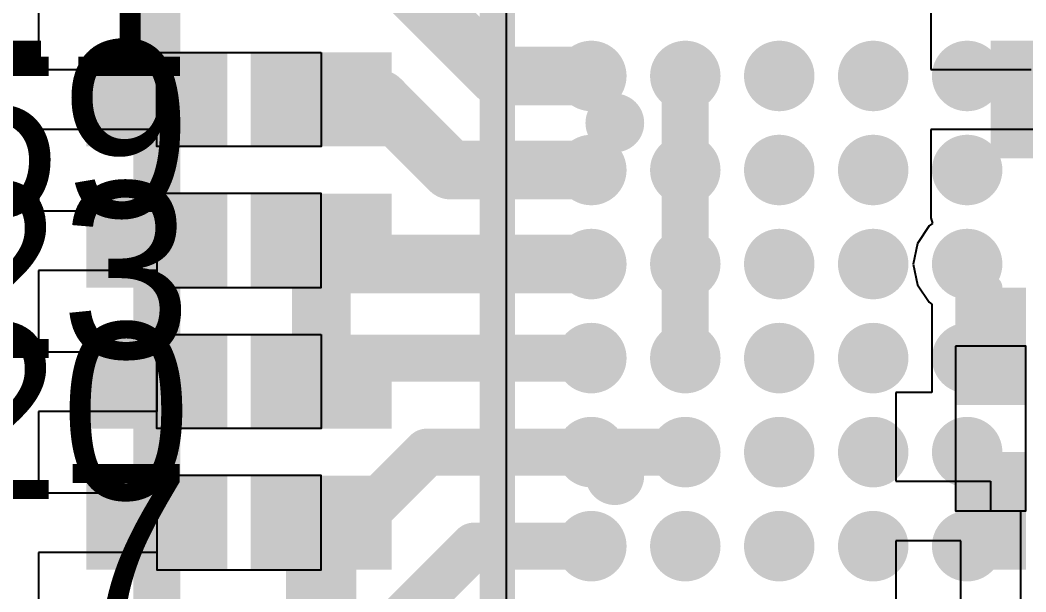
# Model space of a CAD drawing. Header units: millimetres. Extents: x 15 to 122, y 23 to 96.
# Drawn here: x 48.968 to 53.25, y 55.206 to 57.638 of the extents above; entities that cross this region are included whole.
import ezdxf

# ---------------------------------------------------------------- set-up
doc = ezdxf.new("R2010")
doc.units = ezdxf.units.MM
for name, color, linetype in [('Bottom Modules', 3, 'Continuous'), ('BottomLayer', 5, 'Continuous'), ('BottomPaste', 16, 'Continuous'), ('TopLayer', 1, 'Continuous'), ('TopOverlay', 2, 'Continuous'), ('TopPaste', 8, 'Continuous'), ('TopSolder', 216, 'Continuous'), ('Upper Modules', 80, 'Continuous')]:
    doc.layers.add(name, color=color, linetype=linetype)
doc.styles.get("Standard").update_dxf_attribs({"font": 'ARExthalf2.shx', "width": 0.1})

msp = doc.modelspace()

# ---------------------------------------------------------------- linework, layer by layer
at = {"layer": 'Bottom Modules'}
msp.add_lwpolyline([(52.94999824, 56.24999926), (52.94999824, 55.54999812), (53.24999764, 55.54999812), (53.24999764, 56.24999926)], close=True, dxfattribs=at)
at = {"layer": 'BottomLayer'}
for p, q in [((52.84600047999999, 57.80400427999999), (52.84600047999999, 57.42700478)), ((52.84600047999999, 57.42700478), (53.27299988, 57.42700478)), ((53.39999988, 57.17300478), (52.84600047999999, 57.17300478)), ((52.84600047999999, 57.17300478), (52.84600047999999, 56.79601036)), ((52.84600047999999, 56.79601036), (52.8459954, 56.79600528)), ((52.8459954, 56.79600528), (52.84599794, 56.79600528)), ((52.84599794, 56.79600528), (52.85313788, 56.77247472)), ((52.83778612, 56.7622182), (52.788058, 56.68779366)), ((52.85313788, 56.77247472), (52.83778612, 56.7622182)), ((52.788058, 56.68779366), (52.7705955, 56.60000364)), ((52.7705955, 56.60000364), (52.788058, 56.51221362)), ((52.788058, 56.51221362), (52.83778612, 56.43778907999999)), ((52.83778612, 56.43778907999999), (52.84999844, 56.42962806)), ((52.84999844, 56.42962806), (52.84999844, 56.05399762)), ((52.84999844, 56.05399762), (52.69599823999999, 56.05399762)), ((52.69599823999999, 56.05399762), (52.69599823999999, 55.67699812)), ((52.69599823999999, 55.67699812), (53.09999793999999, 55.67699812)), ((53.09999793999999, 55.67699812), (53.09999793999999, 55.54999812)), ((53.09999793999999, 55.54999812), (53.22699794, 55.54999812)), ((53.22699794, 55.54999812), (53.22699794, 55.04599862)), ((52.97299794, 55.42299812), (52.69599823999999, 55.42299812)), ((52.69599823999999, 55.42299812), (52.69599823999999, 55.04599862)), ((52.97299794, 55.04599862), (52.97299794, 55.42299812))]:
    msp.add_line(p, q, dxfattribs=at)
for points, const_width in [([(53.16250226, 57.42499818, 1), (53.28750074, 57.42499818, 1)], 0.12499848), ([(51.43750189999999, 57.19999989999999, 1), (51.56250038, 57.19999989999999, 1)], 0.12499848), ([(53.16250226, 57.17499614, 1), (53.28750074, 57.17499614, 1)], 0.12499848), ([(52.93750144, 56.60000364, 1), (53.06249992, 56.60000364, 1)], 0.12499848), ([(52.975002, 56.60000364, 1), (53.02499936, 56.60000364, 1)], 0.0499999), ([(53.07499926, 56.50000637999999, 1), (53.12499662, 56.50000637999999, 1)], 0.0499999), ([(53.07499926, 56.50000637999999, 1), (53.12499662, 56.50000637999999, 1)], 0.0499999), ([(53.07499926, 56.24999926, 1), (53.12499662, 56.24999926, 1)], 0.0499999), ([(51.43750189999999, 55.70000036, 1), (51.56250038, 55.70000036, 1)], 0.12499848), ([(53.03750124, 55.6749966, 1), (53.16249972, 55.6749966, 1)], 0.12499848), ([(53.03750124, 55.4249971, 1), (53.16249972, 55.4249971, 1)], 0.12499848)]:
    msp.add_lwpolyline(points, format="xyb", close=True, dxfattribs=dict(at, const_width=const_width))
at = {"layer": 'BottomLayer', "const_width": 0.0999998}
for points in [[(53.00000068, 56.60000364), (53.09999793999999, 56.50000637999999)], [(53.09999793999999, 56.24999926), (53.09999793999999, 56.50000637999999)]]:
    msp.add_lwpolyline(points, dxfattribs=at)
at = {"layer": 'BottomLayer'}
for points in [[(53.69999928, 57.05000527999999), (53.69999928, 57.55000428), (53.10000048, 57.05000527999999), (53.10000048, 57.55000428)], [(53.24999764, 56.49999876), (52.94999824, 56.49999876), (53.24999764, 55.99999975999999), (52.94999824, 55.99999975999999)], [(53.24999764, 55.79999762), (52.94999824, 55.79999762), (53.24999764, 55.29999862), (52.94999824, 55.29999862)]]:
    msp.add_solid(points, dxfattribs=at)
at = {"layer": 'BottomPaste'}
for points in [[(53.69999928, 57.05000527999999), (53.69999928, 57.55000428), (53.10000048, 57.05000527999999), (53.10000048, 57.55000428)], [(53.69999928, 57.05000527999999), (53.69999928, 57.55000428), (53.10000048, 57.05000527999999), (53.10000048, 57.55000428)], [(53.24999764, 56.49999876), (52.94999824, 56.49999876), (53.24999764, 55.99999975999999), (52.94999824, 55.99999975999999)], [(53.24999764, 56.49999876), (52.94999824, 56.49999876), (53.24999764, 55.99999975999999), (52.94999824, 55.99999975999999)], [(53.24999764, 55.79999762), (52.94999824, 55.79999762), (53.24999764, 55.29999862), (52.94999824, 55.29999862)], [(53.24999764, 55.79999762), (52.94999824, 55.79999762), (53.24999764, 55.29999862), (52.94999824, 55.29999862)]]:
    msp.add_solid(points, dxfattribs=at)
at = {"layer": 'TopLayer'}
for p, q in [((49.0459776, 57.99510372), (49.0459776, 57.49601149999999)), ((49.0459776, 57.49601149999999), (49.04600045999999, 57.49601149999999)), ((49.04600045999999, 57.49601149999999), (49.04600045999999, 57.4269997)), ((49.04600045999999, 57.4269997), (49.54999995999999, 57.4269997)), ((49.54999995999999, 57.4269997), (49.54999995999999, 57.1729997)), ((49.54999995999999, 57.1729997), (49.04600045999999, 57.1729997)), ((49.04600045999999, 57.1729997), (49.04600045999999, 57.10401075999999)), ((49.04600045999999, 57.10401075999999), (49.0459776, 57.10401075999999)), ((49.0459776, 57.10401075999999), (49.0459776, 56.82701106)), ((49.0459776, 56.82701106), (49.5499771, 56.82701106)), ((49.5499771, 56.82701106), (49.5499771, 56.57301106)), ((49.5499771, 56.57301106), (49.0459776, 56.57301106)), ((49.0459776, 56.57301106), (49.0459776, 56.29601135999999)), ((49.0459776, 56.29601135999999), (49.0459776, 56.22700972)), ((49.0459776, 56.22700972), (49.5499771, 56.22700972)), ((49.5499771, 56.22700972), (49.5499771, 55.97300972)), ((49.5499771, 55.97300972), (49.0459776, 55.97300972)), ((49.0459776, 55.97300972), (49.0459776, 55.69601002)), ((49.0459776, 55.69601002), (49.04600045999999, 55.69601002)), ((49.04600045999999, 55.69601002), (49.04600045999999, 55.62700075999999)), ((49.04600045999999, 55.62700075999999), (49.54999995999999, 55.62700075999999)), ((49.54999995999999, 55.62700075999999), (49.54999995999999, 55.37300076)), ((49.54999995999999, 55.37300076), (49.04600045999999, 55.37300076)), ((49.04600045999999, 55.37300076), (49.04600045999999, 55.09600106))]:
    msp.add_line(p, q, dxfattribs=at)
for points, const_width in [([(50.49999044, 57.90001119999999), (50.9999996, 57.40000204)], 0.2499995), ([(49.54999995999999, 57.29999969999999), (49.54999995999999, 57.89998834)], 0.1999996), ([(50.9999996, 57.40000204), (51.40000134, 57.40000204)], 0.2499995), ([(51.80000054, 57.00000283999999), (51.80000054, 57.40000204)], 0.1999996), ([(50.2500011, 57.29999969999999), (50.50000314, 57.29999969999999)], 0.2499995), ([(50.50000314, 57.29999969999999), (50.8, 57.00000283999999)], 0.2499995), ([(49.54999995999999, 56.10000972), (49.54999995999999, 57.29999969999999)], 0.1999996), ([(50.8, 57.00000283999999), (51.40000134, 57.00000283999999)], 0.2499995), ([(51.80000054, 56.60000364), (51.80000054, 57.00000283999999)], 0.1999996), ([(52.19999974, 57.0000003), (52.19999974, 57.00000283999999)], 0.05999988), ([(52.60000148, 57.0000003), (52.60000148, 57.00000283999999)], 0.05999988), ([(50.2500011, 56.60000364), (50.2500011, 56.70001105999999)], 0.2499995), ([(50.2500011, 56.60000364), (51.40000134, 56.60000364)], 0.2499995), ([(50.2500011, 56.10000972), (50.2500011, 56.60000364)], 0.2499995), ([(51.80000054, 56.2000019), (51.80000054, 56.60000364)], 0.1999996), ([(50.34999328, 56.2000019), (51.40000134, 56.2000019)], 0.1999996), ([(49.54999995999999, 55.50000076), (49.54999995999999, 56.10000972)], 0.1999996), ([(50.40000079999999, 55.50000076), (50.70000274, 55.8000027)], 0.1999996), ([(50.70000274, 55.8000027), (51.40000134, 55.8000027)], 0.1999996), ([(51.44999869999999, 55.8000027), (51.80000054, 55.8000027)], 0.1999996), ([(50.2500011, 54.89999942), (50.2500011, 55.50000076)], 0.2999994), ([(49.54999995999999, 54.89999942), (49.54999995999999, 55.50000076)], 0.1999996), ([(50.2500011, 55.50000076), (50.3500009, 55.50000076)], 0.1999996), ([(50.3500009, 55.50000076), (50.40000079999999, 55.50000076)], 0.1999996), ([(50.39999826, 54.89999942), (50.90000234, 55.4000035)], 0.1999996), ([(50.90000234, 55.4000035), (51.40000134, 55.4000035)], 0.1999996), ([(52.19999974, 55.4000035), (52.20000228, 55.4000035)], 0.0999998)]:
    msp.add_lwpolyline(points, dxfattribs=dict(at, const_width=const_width))
for points, const_width in [([(51.32500276, 57.40000204, 1), (51.47499991999999, 57.40000204, 1)], 0.1499997), ([(51.72500196, 57.40000204, 1), (51.87499912, 57.40000204, 1)], 0.1499997), ([(52.12500116, 57.40000204, 1), (52.27499831999999, 57.40000204, 1)], 0.1499997), ([(52.5250029, 57.40000204, 1), (52.67500006, 57.40000204, 1)], 0.1499997), ([(52.9250021, 57.40000204, 1), (53.07499926, 57.40000204, 1)], 0.1499997), ([(50.93750035999999, 57.40000204, 1), (51.06249884, 57.40000204, 1)], 0.12499848), ([(50.93750035999999, 57.40000204, 1), (51.06249884, 57.40000204, 1)], 0.12499848), ([(51.33750209999999, 57.40000204, 1), (51.46250058, 57.40000204, 1)], 0.12499848), ([(51.7375013, 57.40000204, 1), (51.86249978, 57.40000204, 1)], 0.12499848), ([(52.13750049999999, 57.40000204, 1), (52.26249898, 57.40000204, 1)], 0.12499848), ([(52.53750223999999, 57.40000204, 1), (52.66250072, 57.40000204, 1)], 0.12499848), ([(51.75000064, 57.40000204, 1), (51.85000044, 57.40000204, 1)], 0.0999998), ([(49.3624997, 57.29999969999999, 1), (49.48749818, 57.29999969999999, 1)], 0.12499848), ([(49.61250174, 57.29999969999999, 1), (49.73750021999999, 57.29999969999999, 1)], 0.12499848), ([(50.18750186, 57.29999969999999, 1), (50.31250034, 57.29999969999999, 1)], 0.12499848), ([(50.18750186, 57.29999969999999, 1), (50.31250034, 57.29999969999999, 1)], 0.12499848), ([(50.4375039, 57.29999969999999, 1), (50.56250238, 57.29999969999999, 1)], 0.12499848), ([(50.4375039, 57.29999969999999, 1), (50.56250238, 57.29999969999999, 1)], 0.12499848), ([(49.50000006, 57.29999969999999, 1), (49.59999986, 57.29999969999999, 1)], 0.0999998), ([(49.50000006, 57.29999969999999, 1), (49.59999986, 57.29999969999999, 1)], 0.0999998), ([(50.73750076, 57.00000283999999, 1), (50.86249924, 57.00000283999999, 1)], 0.12499848), ([(50.73750076, 57.00000283999999, 1), (50.86249924, 57.00000283999999, 1)], 0.12499848), ([(51.32500276, 57.00000283999999, 1), (51.47499991999999, 57.00000283999999, 1)], 0.1499997), ([(51.33750209999999, 57.00000283999999, 1), (51.46250058, 57.00000283999999, 1)], 0.12499848), ([(51.33750209999999, 57.0000003, 1), (51.46250058, 57.0000003, 1)], 0.12499848), ([(51.72500196, 57.00000283999999, 1), (51.87499912, 57.00000283999999, 1)], 0.1499997), ([(51.7375013, 57.00000283999999, 1), (51.86249978, 57.00000283999999, 1)], 0.12499848), ([(52.12500116, 57.00000283999999, 1), (52.27499831999999, 57.00000283999999, 1)], 0.1499997), ([(52.13750049999999, 57.0000003, 1), (52.26249898, 57.0000003, 1)], 0.12499848), ([(52.5250029, 57.00000283999999, 1), (52.67500006, 57.00000283999999, 1)], 0.1499997), ([(52.53750223999999, 57.0000003, 1), (52.66250072, 57.0000003, 1)], 0.12499848), ([(52.9250021, 57.00000283999999, 1), (53.07499926, 57.00000283999999, 1)], 0.1499997), ([(51.75000064, 57.00000283999999, 1), (51.85000044, 57.00000283999999, 1)], 0.0999998), ([(51.75000064, 57.00000283999999, 1), (51.85000044, 57.00000283999999, 1)], 0.0999998), ([(52.18500104, 57.00000283999999, 1), (52.21499844, 57.00000283999999, 1)], 0.02999994), ([(52.18500104, 57.0000003, 1), (52.21499844, 57.0000003, 1)], 0.02999994), ([(52.58500278, 57.00000283999999, 1), (52.61500018, 57.00000283999999, 1)], 0.02999994), ([(52.58500278, 57.0000003, 1), (52.61500018, 57.0000003, 1)], 0.02999994), ([(49.3624997, 56.7000009, 1), (49.48749818, 56.7000009, 1)], 0.12499848), ([(49.61250174, 56.7000009, 1), (49.73750021999999, 56.7000009, 1)], 0.12499848), ([(50.18750186, 56.70001105999999, 1), (50.31250034, 56.70001105999999, 1)], 0.12499848), ([(50.18750186, 56.7000009, 1), (50.31250034, 56.7000009, 1)], 0.12499848), ([(51.32500276, 56.60000364, 1), (51.47499991999999, 56.60000364, 1)], 0.1499997), ([(51.72500196, 56.60000364, 1), (51.87499912, 56.60000364, 1)], 0.1499997), ([(52.12500116, 56.60000364, 1), (52.27499831999999, 56.60000364, 1)], 0.1499997), ([(52.5250029, 56.60000364, 1), (52.67500006, 56.60000364, 1)], 0.1499997), ([(52.9250021, 56.60000364, 1), (53.07499926, 56.60000364, 1)], 0.1499997), ([(50.18750186, 56.60000364, 1), (50.31250034, 56.60000364, 1)], 0.12499848), ([(50.18750186, 56.60000364, 1), (50.31250034, 56.60000364, 1)], 0.12499848), ([(50.18750186, 56.60000364, 1), (50.31250034, 56.60000364, 1)], 0.12499848), ([(51.33750209999999, 56.60000364, 1), (51.46250058, 56.60000364, 1)], 0.12499848), ([(51.7375013, 56.60000364, 1), (51.86249978, 56.60000364, 1)], 0.12499848), ([(51.75000064, 56.60000364, 1), (51.85000044, 56.60000364, 1)], 0.0999998), ([(51.75000064, 56.60000364, 1), (51.85000044, 56.60000364, 1)], 0.0999998), ([(52.53750223999999, 56.60000364, 1), (52.66250072, 56.60000364, 1)], 0.12499848), ([(52.93750144, 56.6000011, 1), (53.06249992, 56.6000011, 1)], 0.12499848), ([(51.32500276, 56.2000019, 1), (51.47499991999999, 56.2000019, 1)], 0.1499997), ([(51.72500196, 56.2000019, 1), (51.87499912, 56.2000019, 1)], 0.1499997), ([(52.12500116, 56.2000019, 1), (52.27499831999999, 56.2000019, 1)], 0.1499997), ([(52.5250029, 56.2000019, 1), (52.67500006, 56.2000019, 1)], 0.1499997), ([(52.9250021, 56.2000019, 1), (53.07499926, 56.2000019, 1)], 0.1499997), ([(51.7375013, 56.2000019, 1), (51.86249978, 56.2000019, 1)], 0.12499848), ([(52.13750049999999, 56.2000019, 1), (52.26249898, 56.2000019, 1)], 0.12499848), ([(52.53750223999999, 56.2000019, 1), (52.66250072, 56.2000019, 1)], 0.12499848), ([(50.29999338, 56.2000019, 1), (50.39999318, 56.2000019, 1)], 0.0999998), ([(51.35000144, 56.2000019, 1), (51.45000124, 56.2000019, 1)], 0.0999998), ([(51.75000064, 56.2000019, 1), (51.85000044, 56.2000019, 1)], 0.0999998), ([(49.3624997, 56.09999955999999, 1), (49.48749818, 56.09999955999999, 1)], 0.12499848), ([(49.61250174, 56.09999955999999, 1), (49.73750021999999, 56.09999955999999, 1)], 0.12499848), ([(50.18750186, 56.10000972, 1), (50.31250034, 56.10000972, 1)], 0.12499848), ([(50.18750186, 56.09999955999999, 1), (50.31250034, 56.09999955999999, 1)], 0.12499848), ([(49.50000006, 56.10000972, 1), (49.59999986, 56.10000972, 1)], 0.0999998), ([(49.50000006, 56.10000972, 1), (49.59999986, 56.10000972, 1)], 0.0999998), ([(51.32500276, 55.8000027, 1), (51.47499991999999, 55.8000027, 1)], 0.1499997), ([(51.72500196, 55.8000027, 1), (51.87499912, 55.8000027, 1)], 0.1499997), ([(52.12500116, 55.8000027, 1), (52.27499831999999, 55.8000027, 1)], 0.1499997), ([(52.13750049999999, 55.8000027, 1), (52.26249898, 55.8000027, 1)], 0.12499848), ([(52.5250029, 55.8000027, 1), (52.67500006, 55.8000027, 1)], 0.1499997), ([(52.53750223999999, 55.8000027, 1), (52.66250072, 55.8000027, 1)], 0.12499848), ([(52.9250021, 55.8000027, 1), (53.07499926, 55.8000027, 1)], 0.1499997), ([(50.65000284, 55.8000027, 1), (50.75000264, 55.8000027, 1)], 0.0999998), ([(50.65000284, 55.8000027, 1), (50.75000264, 55.8000027, 1)], 0.0999998), ([(51.35000144, 55.8000027, 1), (51.45000124, 55.8000027, 1)], 0.0999998), ([(51.3999988, 55.8000027, 1), (51.4999986, 55.8000027, 1)], 0.0999998), ([(51.75000064, 55.8000027, 1), (51.85000044, 55.8000027, 1)], 0.0999998), ([(49.3624997, 55.50000076, 1), (49.48749818, 55.50000076, 1)], 0.12499848), ([(49.61250174, 55.50000076, 1), (49.73750021999999, 55.50000076, 1)], 0.12499848), ([(50.17500252, 55.50000076, 1), (50.32499968, 55.50000076, 1)], 0.1499997), ([(50.28750166, 55.50000076, 1), (50.41250014, 55.50000076, 1)], 0.12499848), ([(49.50000006, 55.50000076, 1), (49.59999986, 55.50000076, 1)], 0.0999998), ([(49.50000006, 55.50000076, 1), (49.59999986, 55.50000076, 1)], 0.0999998), ([(50.2000012, 55.50000076, 1), (50.30000099999999, 55.50000076, 1)], 0.0999998), ([(50.30000099999999, 55.50000076, 1), (50.40000079999999, 55.50000076, 1)], 0.0999998), ([(50.30000099999999, 55.50000076, 1), (50.40000079999999, 55.50000076, 1)], 0.0999998), ([(50.3500009, 55.50000076, 1), (50.4500007, 55.50000076, 1)], 0.0999998), ([(50.3500009, 55.50000076, 1), (50.4500007, 55.50000076, 1)], 0.0999998), ([(51.32500276, 55.4000035, 1), (51.47499991999999, 55.4000035, 1)], 0.1499997), ([(51.72500196, 55.4000035, 1), (51.87499912, 55.4000035, 1)], 0.1499997), ([(52.12500116, 55.4000035, 1), (52.27499831999999, 55.4000035, 1)], 0.1499997), ([(52.5250029, 55.4000035, 1), (52.67500006, 55.4000035, 1)], 0.1499997), ([(52.9250021, 55.4000035, 1), (53.07499926, 55.4000035, 1)], 0.1499997), ([(50.85000244, 55.4000035, 1), (50.95000224, 55.4000035, 1)], 0.0999998), ([(50.85000244, 55.4000035, 1), (50.95000224, 55.4000035, 1)], 0.0999998), ([(51.35000144, 55.4000035, 1), (51.45000124, 55.4000035, 1)], 0.0999998), ([(51.7375013, 55.4000035, 1), (51.86249978, 55.4000035, 1)], 0.12499848), ([(52.13750304, 55.4000035, 1), (52.26250151999999, 55.4000035, 1)], 0.12499848), ([(52.53750223999999, 55.4000035, 1), (52.66250072, 55.4000035, 1)], 0.12499848), ([(52.17500106, 55.4000035, 1), (52.22499842, 55.4000035, 1)], 0.0499999), ([(52.1750036, 55.4000035, 1), (52.22500096, 55.4000035, 1)], 0.0499999)]:
    msp.add_lwpolyline(points, format="xyb", close=True, dxfattribs=dict(at, const_width=const_width))
for points in [[(49.30000046, 57.4499994), (49.30000046, 57.15), (49.79999946, 57.4499994), (49.79999946, 57.15)], [(50.0000016, 57.4499994), (50.0000016, 57.15), (50.5000006, 57.4499994), (50.5000006, 57.15)], [(49.2999776, 56.85001076), (49.2999776, 56.55001136), (49.79997659999999, 56.85001076), (49.79997659999999, 56.55001136)], [(50.0000016, 56.85001076), (50.0000016, 56.55001136), (50.5000006, 56.85001076), (50.5000006, 56.55001136)], [(49.2999776, 56.25000942), (49.2999776, 55.95001001999999), (49.79997659999999, 56.25000942), (49.79997659999999, 55.95001001999999)], [(50.0000016, 56.25000942), (50.0000016, 55.95001001999999), (50.5000006, 56.25000942), (50.5000006, 55.95001001999999)], [(49.30000046, 55.65000045999999), (49.30000046, 55.35000106), (49.79999946, 55.65000045999999), (49.79999946, 55.35000106)], [(50.0000016, 55.65000045999999), (50.0000016, 55.35000106), (50.5000006, 55.65000045999999), (50.5000006, 55.35000106)]]:
    msp.add_solid(points, dxfattribs=at)
at = {"layer": 'TopOverlay', "const_width": 0.1499997}
msp.add_lwpolyline([(50.9999996, 53.00000068), (50.9999996, 67.00000315999999)], dxfattribs=at)
at = {"layer": 'TopPaste', "const_width": 0.1499997}
for points in [[(51.32500276, 57.40000204, 1), (51.47499991999999, 57.40000204, 1)], [(51.32500276, 57.40000204, 1), (51.47499991999999, 57.40000204, 1)], [(51.72500196, 57.40000204, 1), (51.87499912, 57.40000204, 1)], [(51.72500196, 57.40000204, 1), (51.87499912, 57.40000204, 1)], [(52.12500116, 57.40000204, 1), (52.27499831999999, 57.40000204, 1)], [(52.12500116, 57.40000204, 1), (52.27499831999999, 57.40000204, 1)], [(52.5250029, 57.40000204, 1), (52.67500006, 57.40000204, 1)], [(52.5250029, 57.40000204, 1), (52.67500006, 57.40000204, 1)], [(52.9250021, 57.40000204, 1), (53.07499926, 57.40000204, 1)], [(52.9250021, 57.40000204, 1), (53.07499926, 57.40000204, 1)], [(51.32500276, 57.00000283999999, 1), (51.47499991999999, 57.00000283999999, 1)], [(51.32500276, 57.00000283999999, 1), (51.47499991999999, 57.00000283999999, 1)], [(51.72500196, 57.00000283999999, 1), (51.87499912, 57.00000283999999, 1)], [(51.72500196, 57.00000283999999, 1), (51.87499912, 57.00000283999999, 1)], [(52.12500116, 57.00000283999999, 1), (52.27499831999999, 57.00000283999999, 1)], [(52.12500116, 57.00000283999999, 1), (52.27499831999999, 57.00000283999999, 1)], [(52.5250029, 57.00000283999999, 1), (52.67500006, 57.00000283999999, 1)], [(52.5250029, 57.00000283999999, 1), (52.67500006, 57.00000283999999, 1)], [(52.9250021, 57.00000283999999, 1), (53.07499926, 57.00000283999999, 1)], [(52.9250021, 57.00000283999999, 1), (53.07499926, 57.00000283999999, 1)], [(51.32500276, 56.60000364, 1), (51.47499991999999, 56.60000364, 1)], [(51.32500276, 56.60000364, 1), (51.47499991999999, 56.60000364, 1)], [(51.72500196, 56.60000364, 1), (51.87499912, 56.60000364, 1)], [(51.72500196, 56.60000364, 1), (51.87499912, 56.60000364, 1)], [(52.12500116, 56.60000364, 1), (52.27499831999999, 56.60000364, 1)], [(52.12500116, 56.60000364, 1), (52.27499831999999, 56.60000364, 1)], [(52.5250029, 56.60000364, 1), (52.67500006, 56.60000364, 1)], [(52.5250029, 56.60000364, 1), (52.67500006, 56.60000364, 1)], [(52.9250021, 56.60000364, 1), (53.07499926, 56.60000364, 1)], [(52.9250021, 56.60000364, 1), (53.07499926, 56.60000364, 1)], [(51.32500276, 56.2000019, 1), (51.47499991999999, 56.2000019, 1)], [(51.32500276, 56.2000019, 1), (51.47499991999999, 56.2000019, 1)], [(51.72500196, 56.2000019, 1), (51.87499912, 56.2000019, 1)], [(51.72500196, 56.2000019, 1), (51.87499912, 56.2000019, 1)], [(52.12500116, 56.2000019, 1), (52.27499831999999, 56.2000019, 1)], [(52.12500116, 56.2000019, 1), (52.27499831999999, 56.2000019, 1)], [(52.5250029, 56.2000019, 1), (52.67500006, 56.2000019, 1)], [(52.5250029, 56.2000019, 1), (52.67500006, 56.2000019, 1)], [(52.9250021, 56.2000019, 1), (53.07499926, 56.2000019, 1)], [(52.9250021, 56.2000019, 1), (53.07499926, 56.2000019, 1)], [(51.32500276, 55.8000027, 1), (51.47499991999999, 55.8000027, 1)], [(51.32500276, 55.8000027, 1), (51.47499991999999, 55.8000027, 1)], [(51.72500196, 55.8000027, 1), (51.87499912, 55.8000027, 1)], [(51.72500196, 55.8000027, 1), (51.87499912, 55.8000027, 1)], [(52.12500116, 55.8000027, 1), (52.27499831999999, 55.8000027, 1)], [(52.12500116, 55.8000027, 1), (52.27499831999999, 55.8000027, 1)], [(52.5250029, 55.8000027, 1), (52.67500006, 55.8000027, 1)], [(52.5250029, 55.8000027, 1), (52.67500006, 55.8000027, 1)], [(52.9250021, 55.8000027, 1), (53.07499926, 55.8000027, 1)], [(52.9250021, 55.8000027, 1), (53.07499926, 55.8000027, 1)], [(51.32500276, 55.4000035, 1), (51.47499991999999, 55.4000035, 1)], [(51.32500276, 55.4000035, 1), (51.47499991999999, 55.4000035, 1)], [(51.72500196, 55.4000035, 1), (51.87499912, 55.4000035, 1)], [(51.72500196, 55.4000035, 1), (51.87499912, 55.4000035, 1)], [(52.12500116, 55.4000035, 1), (52.27499831999999, 55.4000035, 1)], [(52.12500116, 55.4000035, 1), (52.27499831999999, 55.4000035, 1)], [(52.5250029, 55.4000035, 1), (52.67500006, 55.4000035, 1)], [(52.5250029, 55.4000035, 1), (52.67500006, 55.4000035, 1)], [(52.9250021, 55.4000035, 1), (53.07499926, 55.4000035, 1)], [(52.9250021, 55.4000035, 1), (53.07499926, 55.4000035, 1)]]:
    msp.add_lwpolyline(points, format="xyb", close=True, dxfattribs=at)
at = {"layer": 'TopPaste'}
for points in [[(49.30000046, 57.4499994), (49.30000046, 57.15), (49.79999946, 57.4499994), (49.79999946, 57.15)], [(49.30000046, 57.4499994), (49.30000046, 57.15), (49.79999946, 57.4499994), (49.79999946, 57.15)], [(50.0000016, 57.4499994), (50.0000016, 57.15), (50.5000006, 57.4499994), (50.5000006, 57.15)], [(50.0000016, 57.4499994), (50.0000016, 57.15), (50.5000006, 57.4499994), (50.5000006, 57.15)], [(49.2999776, 56.85001076), (49.2999776, 56.55001136), (49.79997659999999, 56.85001076), (49.79997659999999, 56.55001136)], [(49.2999776, 56.85001076), (49.2999776, 56.55001136), (49.79997659999999, 56.85001076), (49.79997659999999, 56.55001136)], [(50.0000016, 56.85001076), (50.0000016, 56.55001136), (50.5000006, 56.85001076), (50.5000006, 56.55001136)], [(50.0000016, 56.85001076), (50.0000016, 56.55001136), (50.5000006, 56.85001076), (50.5000006, 56.55001136)], [(49.2999776, 56.25000942), (49.2999776, 55.95001001999999), (49.79997659999999, 56.25000942), (49.79997659999999, 55.95001001999999)], [(49.2999776, 56.25000942), (49.2999776, 55.95001001999999), (49.79997659999999, 56.25000942), (49.79997659999999, 55.95001001999999)], [(50.0000016, 56.25000942), (50.0000016, 55.95001001999999), (50.5000006, 56.25000942), (50.5000006, 55.95001001999999)], [(50.0000016, 56.25000942), (50.0000016, 55.95001001999999), (50.5000006, 56.25000942), (50.5000006, 55.95001001999999)], [(49.30000046, 55.65000045999999), (49.30000046, 55.35000106), (49.79999946, 55.65000045999999), (49.79999946, 55.35000106)], [(49.30000046, 55.65000045999999), (49.30000046, 55.35000106), (49.79999946, 55.65000045999999), (49.79999946, 55.35000106)], [(50.0000016, 55.65000045999999), (50.0000016, 55.35000106), (50.5000006, 55.65000045999999), (50.5000006, 55.35000106)], [(50.0000016, 55.65000045999999), (50.0000016, 55.35000106), (50.5000006, 55.65000045999999), (50.5000006, 55.35000106)]]:
    msp.add_solid(points, dxfattribs=at)
at = {"layer": 'TopSolder', "const_width": 0.10999978}
for points in [[(51.34500272, 57.40000204, 1), (51.45499995999999, 57.40000204, 1)], [(51.34500272, 57.40000204, 1), (51.45499995999999, 57.40000204, 1)], [(51.74500192, 57.40000204, 1), (51.85499916, 57.40000204, 1)], [(51.74500192, 57.40000204, 1), (51.85499916, 57.40000204, 1)], [(52.14500112, 57.40000204, 1), (52.25499835999999, 57.40000204, 1)], [(52.14500112, 57.40000204, 1), (52.25499835999999, 57.40000204, 1)], [(52.54500286, 57.40000204, 1), (52.6550001, 57.40000204, 1)], [(52.54500286, 57.40000204, 1), (52.6550001, 57.40000204, 1)], [(52.94500206, 57.40000204, 1), (53.0549993, 57.40000204, 1)], [(52.94500206, 57.40000204, 1), (53.0549993, 57.40000204, 1)], [(51.34500272, 57.00000283999999, 1), (51.45499995999999, 57.00000283999999, 1)], [(51.34500272, 57.00000283999999, 1), (51.45499995999999, 57.00000283999999, 1)], [(51.74500192, 57.00000283999999, 1), (51.85499916, 57.00000283999999, 1)], [(51.74500192, 57.00000283999999, 1), (51.85499916, 57.00000283999999, 1)], [(52.14500112, 57.00000283999999, 1), (52.25499835999999, 57.00000283999999, 1)], [(52.14500112, 57.00000283999999, 1), (52.25499835999999, 57.00000283999999, 1)], [(52.54500286, 57.00000283999999, 1), (52.6550001, 57.00000283999999, 1)], [(52.54500286, 57.00000283999999, 1), (52.6550001, 57.00000283999999, 1)], [(52.94500206, 57.00000283999999, 1), (53.0549993, 57.00000283999999, 1)], [(52.94500206, 57.00000283999999, 1), (53.0549993, 57.00000283999999, 1)], [(51.34500272, 56.60000364, 1), (51.45499995999999, 56.60000364, 1)], [(51.34500272, 56.60000364, 1), (51.45499995999999, 56.60000364, 1)], [(51.74500192, 56.60000364, 1), (51.85499916, 56.60000364, 1)], [(51.74500192, 56.60000364, 1), (51.85499916, 56.60000364, 1)], [(52.14500112, 56.60000364, 1), (52.25499835999999, 56.60000364, 1)], [(52.14500112, 56.60000364, 1), (52.25499835999999, 56.60000364, 1)], [(52.54500286, 56.60000364, 1), (52.6550001, 56.60000364, 1)], [(52.54500286, 56.60000364, 1), (52.6550001, 56.60000364, 1)], [(52.94500206, 56.60000364, 1), (53.0549993, 56.60000364, 1)], [(52.94500206, 56.60000364, 1), (53.0549993, 56.60000364, 1)], [(51.34500272, 56.2000019, 1), (51.45499995999999, 56.2000019, 1)], [(51.34500272, 56.2000019, 1), (51.45499995999999, 56.2000019, 1)], [(51.74500192, 56.2000019, 1), (51.85499916, 56.2000019, 1)], [(51.74500192, 56.2000019, 1), (51.85499916, 56.2000019, 1)], [(52.14500112, 56.2000019, 1), (52.25499835999999, 56.2000019, 1)], [(52.14500112, 56.2000019, 1), (52.25499835999999, 56.2000019, 1)], [(52.54500286, 56.2000019, 1), (52.6550001, 56.2000019, 1)], [(52.54500286, 56.2000019, 1), (52.6550001, 56.2000019, 1)], [(52.94500206, 56.2000019, 1), (53.0549993, 56.2000019, 1)], [(52.94500206, 56.2000019, 1), (53.0549993, 56.2000019, 1)], [(51.34500272, 55.8000027, 1), (51.45499995999999, 55.8000027, 1)], [(51.34500272, 55.8000027, 1), (51.45499995999999, 55.8000027, 1)], [(51.74500192, 55.8000027, 1), (51.85499916, 55.8000027, 1)], [(51.74500192, 55.8000027, 1), (51.85499916, 55.8000027, 1)], [(52.14500112, 55.8000027, 1), (52.25499835999999, 55.8000027, 1)], [(52.14500112, 55.8000027, 1), (52.25499835999999, 55.8000027, 1)], [(52.54500286, 55.8000027, 1), (52.6550001, 55.8000027, 1)], [(52.54500286, 55.8000027, 1), (52.6550001, 55.8000027, 1)], [(52.94500206, 55.8000027, 1), (53.0549993, 55.8000027, 1)], [(52.94500206, 55.8000027, 1), (53.0549993, 55.8000027, 1)], [(51.34500272, 55.4000035, 1), (51.45499995999999, 55.4000035, 1)], [(51.34500272, 55.4000035, 1), (51.45499995999999, 55.4000035, 1)], [(51.74500192, 55.4000035, 1), (51.85499916, 55.4000035, 1)], [(51.74500192, 55.4000035, 1), (51.85499916, 55.4000035, 1)], [(52.14500112, 55.4000035, 1), (52.25499835999999, 55.4000035, 1)], [(52.14500112, 55.4000035, 1), (52.25499835999999, 55.4000035, 1)], [(52.54500286, 55.4000035, 1), (52.6550001, 55.4000035, 1)], [(52.54500286, 55.4000035, 1), (52.6550001, 55.4000035, 1)], [(52.94500206, 55.4000035, 1), (53.0549993, 55.4000035, 1)], [(52.94500206, 55.4000035, 1), (53.0549993, 55.4000035, 1)]]:
    msp.add_lwpolyline(points, format="xyb", close=True, dxfattribs=at)
at = {"layer": 'TopSolder'}
for points in [[(49.25000056, 57.4999993), (49.25000056, 57.1000001), (49.84999936, 57.4999993), (49.84999936, 57.1000001)], [(49.25000056, 57.4999993), (49.25000056, 57.1000001), (49.84999936, 57.4999993), (49.84999936, 57.1000001)], [(49.95000169999999, 57.4999993), (49.95000169999999, 57.1000001), (50.5500005, 57.4999993), (50.5500005, 57.1000001)], [(49.95000169999999, 57.4999993), (49.95000169999999, 57.1000001), (50.5500005, 57.4999993), (50.5500005, 57.1000001)], [(49.2499777, 56.90001066), (49.2499777, 56.50001146), (49.8499765, 56.90001066), (49.8499765, 56.50001146)], [(49.2499777, 56.90001066), (49.2499777, 56.50001146), (49.8499765, 56.90001066), (49.8499765, 56.50001146)], [(49.95000169999999, 56.90001066), (49.95000169999999, 56.50001146), (50.5500005, 56.90001066), (50.5500005, 56.50001146)], [(49.95000169999999, 56.90001066), (49.95000169999999, 56.50001146), (50.5500005, 56.90001066), (50.5500005, 56.50001146)], [(49.2499777, 56.30000931999999), (49.2499777, 55.90001012), (49.8499765, 56.30000931999999), (49.8499765, 55.90001012)], [(49.2499777, 56.30000931999999), (49.2499777, 55.90001012), (49.8499765, 56.30000931999999), (49.8499765, 55.90001012)], [(49.95000169999999, 56.30000931999999), (49.95000169999999, 55.90001012), (50.5500005, 56.30000931999999), (50.5500005, 55.90001012)], [(49.95000169999999, 56.30000931999999), (49.95000169999999, 55.90001012), (50.5500005, 56.30000931999999), (50.5500005, 55.90001012)], [(49.25000056, 55.70000036), (49.25000056, 55.30000115999999), (49.84999936, 55.70000036), (49.84999936, 55.30000115999999)], [(49.25000056, 55.70000036), (49.25000056, 55.30000115999999), (49.84999936, 55.70000036), (49.84999936, 55.30000115999999)], [(49.95000169999999, 55.70000036), (49.95000169999999, 55.30000115999999), (50.5500005, 55.70000036), (50.5500005, 55.30000115999999)], [(49.95000169999999, 55.70000036), (49.95000169999999, 55.30000115999999), (50.5500005, 55.70000036), (50.5500005, 55.30000115999999)]]:
    msp.add_solid(points, dxfattribs=at)
at = {"layer": 'Upper Modules'}
for points in [[(51.03750015999999, 67.00000315999999), (51.03750015999999, 53.00000068), (64.99741830380101, 53.00000068), (64.99741830380101, 67.00000315999999)], [(50.25000109999999, 57.4999993), (50.25000109999999, 57.1000001), (49.54999995999999, 57.1000001), (49.54999995999999, 57.4999993)], [(49.54997709999999, 56.90001066), (49.54997709999999, 56.50001146), (50.25000109999999, 56.50001146), (50.25000109999999, 56.90001066)], [(50.25000109999999, 56.30000931999999), (50.25000109999999, 55.90001012), (49.54997709999999, 55.90001012), (49.54997709999999, 56.30000931999999)], [(49.54999995999999, 55.70000036), (49.54999995999999, 55.30000115999999), (50.25000109999999, 55.30000115999999), (50.25000109999999, 55.70000036)]]:
    msp.add_lwpolyline(points, close=True, dxfattribs=at)

# ---------------------------------------------------------------- texts
at = {"layer": 'TopOverlay'}
for s, p in [('C221', (47.30000192, 57.3999995)), ('C259', (47.30000192, 56.79999815999999)), ('C223', (47.30000192, 56.19999936)), ('C220', (47.30000192, 55.59999801999999)), ('C217', (47.30000192, 54.99999922))]:
    msp.add_text(s, height=0.75000104, rotation=360, dxfattribs=at).set_placement(p)

doc.saveas('drawing.dxf')
